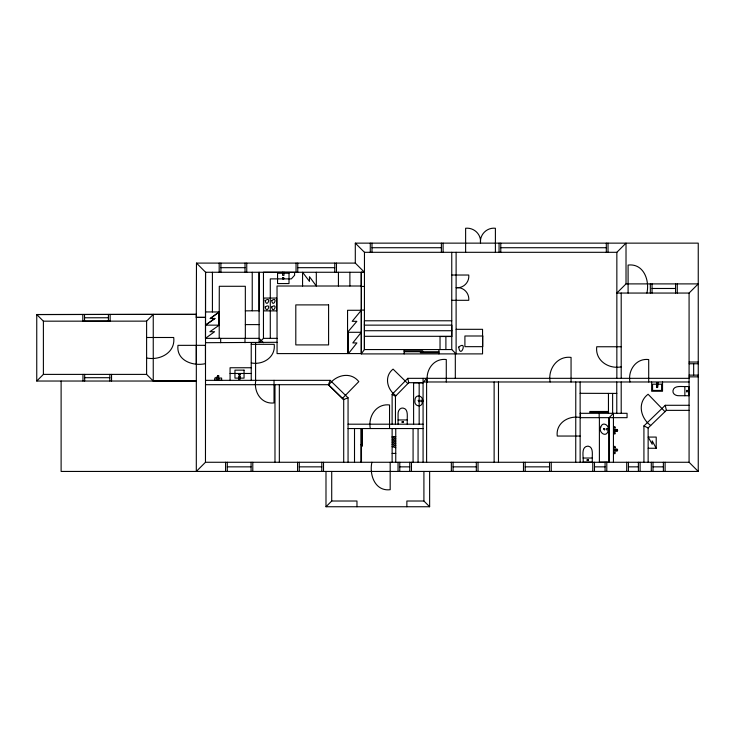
<?xml version="1.0" encoding="UTF-8"?>
<svg xmlns="http://www.w3.org/2000/svg" width="735" height="735" viewBox="0 0 735 735"><rect width="100%" height="100%" fill="white"/><g stroke="black" fill="none" stroke-linecap="round" stroke-linejoin="round"><path stroke-width="1.1" d="M259.097 310.859L259.106 272.253L259.106 342.703L263.461 338.348L263.461 272.253L294.597 272.308L294.597 275.267L291.354 278.877L270.287 278.877L270.287 338.348M355.299 263.093L196.475 263.093L205.607 272.262L364.468 272.262L355.299 263.093L355.299 243.138L364.468 252.307L364.404 349.557L361.289 353.912L482.555 353.893L482.555 329.317L456.141 329.317M196.475 263.093L196.291 317.355L205.451 317.391L196.291 317.391M480.506 243.138C479.532 234.63 486.882 227.28 495.399 228.254L495.399 252.307M348.059 397.8L330.171 380.344L328.398 384.699L343.594 399.574L348.059 397.8L348.059 462.269M423.075 462.269L423.075 382.687L426.603 378.332L426.603 462.269M342.437 398.398L358.809 381.612C350.448 371.074 335.537 375.052 328.765 385.057M392.123 424.196L392.123 394.355L407.806 378.332L689.081 378.332M395.448 424.196L395.448 396.266L408.733 382.687L423.075 382.687M196.337 381.033L153.248 381.033L146.605 374.391L146.605 321.14L153.248 314.369L196.337 314.369L196.309 471.438L205.469 462.269L205.543 272.253L205.469 338.348L259.106 338.348L263.461 342.703M153.248 381.033L153.248 314.369L36.75 314.534L36.75 381.033L43.393 374.391L146.605 374.391M325.991 471.438L325.991 506.746L331.715 501.013L356.971 501.013L356.971 506.746M364.468 252.307L616.849 252.307L626.018 243.138L626.018 283.894L616.849 293.054L689.081 293.054L698.25 283.894L626.018 283.894M643.924 462.269L643.924 425.942L665.267 405.288L689.081 405.288M648.141 462.269L648.141 427.963L666.342 410.36L689.081 410.36M210.256 318.448L219.315 311.851M205.451 338.348L214.574 331.724L209.898 331.724L219.205 325.164L219.287 286.283L245.334 286.283L245.343 338.348M205.589 325.035L214.951 318.448L210.238 318.558L219.223 311.962L205.46 311.943M214.868 318.558L205.478 325.146L219.223 325.146L219.205 338.348M283.37 278.859C284.721 277.83 281.854 277.83 283.205 278.859M456.113 287.67C463.344 288.497 469.582 282.258 468.755 275.028L451.759 275.028M684.855 386.555C681.088 386.683 673.71 385.269 672.938 390.827C672.553 394.125 676.09 395.917 678.956 395.715L688.971 395.715L688.971 386.555L684.855 386.555L684.855 395.715M84.534 317.786L108.422 317.75M355.299 243.138L698.25 243.138L698.25 471.438L61.115 471.438L61.115 381.033M371.993 247.723L441.386 247.723M500.783 247.723L606.311 247.723M220.904 267.678L245.031 267.678M297.758 267.678L334.756 267.678M652.046 288.478L675.557 288.478M451.759 300.303L468.755 300.303C469.49 293.421 463.877 287.155 456.858 287.67M245.334 310.859L259.106 310.767M219.342 313.018L219.342 323.869M196.3 314.369L36.75 314.534L43.393 321.177L146.605 321.14M451.759 320.782L364.413 320.782L364.404 349.557L451.759 349.557L456.113 353.912L456.113 252.307M364.404 324.53L364.422 325.136L451.832 325.136L451.832 336.308L364.422 336.308M245.343 324.604L259.097 324.604M364.422 330.722L451.823 330.722M451.759 336.511L440.035 336.511L440.035 349.557M146.605 337.494L173.708 337.494C175.619 352.671 159.817 360.802 146.605 357.963M263.461 338.348L277.031 338.348M277.031 342.308L205.451 342.703M251.232 344.32L274.192 344.32C275.818 357.228 262.9 365.258 251.232 362.925M621.204 346.755L596.737 346.755C595.001 360.527 608.672 369.328 621.204 366.866M404.149 350.815L422.68 350.815L422.68 351.734M404.149 351.734L438.924 351.734M438.924 352.653L420.392 352.653L420.392 351.734M361.298 353.572L277.067 353.599L277.031 286.016L361.354 286.007L361.354 272.253L361.289 353.912L361.363 272.253L364.468 272.262M689.081 362.033L698.25 362.033M689.081 363.752L698.25 363.752M251.232 367.748L230.064 367.748L230.064 380.344M230.064 373.472L251.232 373.472M689.081 375.135L698.25 375.135M689.081 376.853L698.25 376.853M84.672 377.707L109.827 377.707M205.469 380.344L330.171 380.344M36.75 381.033L196.309 381.033M689.081 381.979L423.075 381.979L423.075 378.332M423.075 382.816L413.603 382.816L413.603 424.196M205.469 384.699L328.398 384.699L343.704 399.638L343.704 462.269M580.135 393.308L616.794 393.418M423.075 400.235L420.797 400.235L420.797 401.613L423.075 401.613M580.135 413.309L627.065 413.309L627.065 417.664L580.135 417.664M580.135 417.517C568.504 415.183 555.623 423.176 557.249 436.048L580.135 436.048M398.076 419.961L407.236 419.961L407.236 424.086M348.059 424.196L423.075 424.196M613.56 427.504L614.956 427.476M348.059 428.551L423.075 428.551M609.049 428.505L606.623 428.505L606.623 429.883L609.049 429.883M613.56 430.048L616.987 429.415L617.685 430.278L616.987 431.298L616.922 429.424L616.95 431.28L613.56 430.664M613.56 433.227L614.956 433.227M392.123 436.581L395.752 436.581L392.123 437.692L395.752 438.804L392.123 439.916L395.752 441.028L392.123 442.139L395.752 443.251L392.123 444.363L395.752 445.474L392.123 446.586L395.752 447.698M360.894 444.73L361.473 444.73L361.473 462.269M648.196 448.258L656.217 448.258L656.217 437.077L648.196 437.077L652.202 444.271L652.202 440.862L656.217 448.258M613.56 449.737L616.987 449.103L617.685 449.967L616.987 450.987L616.922 449.122L616.95 450.978L613.56 450.353M613.56 452.925L614.956 452.925M392.123 453.421L395.752 453.421M583.112 458.034L592.281 458.034L592.272 462.15L583.112 462.15C583.884 457.813 580.338 446.54 588.009 446.117C593.558 446.898 592.144 454.267 592.281 458.034M609.049 462.168L599.392 462.168L599.392 417.664M205.469 462.269L689.081 462.269L698.25 471.438M227.29 466.854L251.076 466.854M299.274 466.854L321.792 466.854M399.776 466.854L409.744 466.854M453.072 466.854L476.317 466.854M525.194 466.854L549.532 466.854M594.477 466.854L605.08 466.854M628.416 466.854L638.384 466.854M653.002 466.854L663.383 466.854M325.991 506.746L429.635 506.746L423.911 501.013L406.868 501.013L406.868 506.746M361.344 286.439L364.459 286.448M361.326 310.078L364.441 310.078M643.924 425.942L648.141 427.963M392.123 394.355L395.448 396.266M395.972 395.724C387.125 389.697 383.753 376.485 393.069 369.117L407.851 383.587M664.973 411.673L648.105 394.245C636.96 402.578 640.525 418.16 650.695 425.491M407.806 378.332L408.733 382.687M665.267 405.288L666.342 410.36M480.506 242.265C481.113 233.996 473.726 227.381 465.623 228.254L465.623 252.307M407.236 419.961C407.107 416.194 408.513 408.825 402.964 408.044C399.665 407.659 397.874 411.196 398.076 414.062L398.076 424.086M196.291 345.34L196.3 363.65M110.14 314.433L110.149 321.076L82.816 321.112L82.807 314.47M108.422 314.433L108.431 321.076M84.525 314.47L84.534 321.112M693.665 363.752L693.665 375.135M689.081 293.054L689.081 462.269M677.275 283.894L677.275 293.054M675.557 283.894L675.557 293.054M665.101 462.269L665.101 471.438M663.383 462.269L663.383 471.438M662.529 381.989L662.529 391.25L651.651 391.25L651.651 381.989M653.002 462.269L653.002 471.438M652.046 283.894L652.046 293.054M651.293 462.269L651.293 471.438M650.328 283.894L650.328 293.054M648.702 381.979L648.702 359.562C636.069 357.973 627.718 370.366 629.932 381.979M646.91 293.054C649.804 280.347 643.639 263.176 628.094 265.078L628.094 293.054M640.102 462.269L640.102 471.438M638.384 462.269L638.384 471.438M628.416 462.269L628.416 471.438M626.707 462.269L626.707 471.438M621.204 293.054L621.204 378.332M621.204 381.979L621.204 413.309M616.849 252.307L616.849 378.332M616.757 381.97L616.794 413.309M615.397 430.048L615.397 430.664M615.397 449.737L615.397 450.353M614.956 430.048L614.956 426.723L613.56 426.723L613.56 433.962L614.956 433.962L614.956 430.664M614.956 449.737L614.956 446.411L613.56 446.411L613.56 453.651L614.956 453.651L614.956 450.353M613.44 462.269L613.44 413.309L609.095 417.664L609.095 462.269M612.622 393.418L612.622 413.309M609.049 417.664L609.049 462.269M608.451 393.418L608.451 413.309M608.029 243.138L608.029 252.307M606.798 462.269L606.798 471.438M606.311 243.138L606.311 252.307M605.08 462.269L605.08 471.438M599.172 413.309L599.172 417.664M594.477 462.269L594.477 471.438M592.759 462.269L592.759 471.438M580.457 413.309L580.457 417.664M580.135 381.97L580.135 462.269M575.781 381.979L575.735 462.269M571.058 381.979L571.058 357.403C557.203 355.657 547.74 369.117 550.129 381.979M551.25 462.269L551.25 471.438M549.532 462.269L549.532 471.438M525.194 462.269L525.194 471.438M523.476 462.269L523.476 471.438M500.783 243.138L500.783 252.307M499.065 243.138L499.065 252.307M498.477 381.979L498.477 462.269M494.131 381.979L494.131 462.269M478.035 462.269L478.035 471.438M476.317 462.269L476.317 471.438M455.314 353.912L455.314 378.332M453.072 462.269L453.072 471.438M451.759 252.307L451.759 349.557M451.345 462.269L451.345 471.438M446.283 381.979L446.283 359.525C433.632 357.927 425.243 370.339 427.467 381.979M445.897 336.511L445.897 349.557M443.104 243.138L443.104 252.307M441.386 243.138L441.386 252.307M438.924 349.557L438.924 353.912M429.635 471.438L429.635 506.746M423.911 471.438L423.911 501.013M419.171 382.816L419.171 424.196M418.068 428.624L418.068 462.269M413.079 428.624L413.079 462.269M411.462 462.269L411.462 471.438M409.744 462.269L409.744 471.438M404.149 349.557L404.149 353.912M399.776 462.269L399.776 471.438M398.048 462.269L398.048 471.438M395.752 428.551L395.752 462.269M392.123 428.551L392.123 462.269M390.184 462.269L390.184 489.703C374.951 491.55 369.08 474.654 371.91 462.269M389.541 428.551L389.541 404.967C376.265 403.285 367.913 416.515 370.302 428.551M371.993 243.138L371.993 252.307M370.275 243.138L370.275 252.307M360.894 428.588L360.894 462.269M354.509 428.588L354.509 462.269M349.888 272.253L349.897 286.007M348.463 332.293L348.463 353.572L356.916 342.933L352.791 342.933L361.298 332.293L347.545 332.293L356.861 321.324L352.184 321.324L361.308 310.28L347.563 310.28L347.545 353.572M338.431 272.253L338.431 286.007M336.474 263.093L336.474 272.262M334.756 263.093L334.756 272.262M331.715 471.438L331.715 501.013M323.51 462.269L323.51 471.438M321.792 462.269L321.792 471.438M316.316 272.262L316.316 286.007L309.472 276.709L309.472 281.376L302.572 272.262L302.572 286.007M299.274 462.269L299.274 471.438M297.758 263.093L297.758 272.262M297.556 462.269L297.556 471.438M296.04 263.093L296.04 272.262M283.976 272.171L283.976 275.377L282.598 275.377L282.598 272.171M279.337 384.699L279.337 462.269M274.982 384.699L274.982 462.269M274.026 380.344L274.026 402.918C261.338 404.516 253.501 391.792 255.808 380.344M255.587 342.703L255.587 380.344M252.794 462.269L252.794 471.438M252.234 272.253L252.234 310.767M251.232 342.703L251.232 380.344M251.076 462.269L251.076 471.438M246.749 263.093L246.749 272.262M245.031 263.093L245.031 272.262M244.985 338.348L244.985 342.703M227.29 462.269L227.29 471.438M225.571 462.269L225.571 471.438M220.904 263.093L220.904 272.262M220.675 338.348L220.675 342.703M219.177 263.093L219.177 272.262M219.085 312.559L219.085 324.548M212.415 272.253L212.415 311.952M111.545 374.391L111.545 381.033M109.827 374.391L109.827 381.033M84.672 374.391L84.672 381.033M82.954 374.391L82.954 381.033M43.393 321.177L43.393 374.391M218.92 378.883C217.385 382.43 213.628 373.334 218.92 378.883M217.67 375.622L217.532 377.827L214.758 378.056L214.758 380.225L221.63 380.225L221.63 378.056L218.883 378.056L218.764 375.622L217.67 375.622M422.423 401.439C422.57 408.32 413.658 406.574 414.944 400.41C414.797 393.528 423.709 395.265 422.423 401.439M600.706 427.145C598.161 432.134 606.026 438.069 608.038 431.243C610.583 426.245 602.718 420.319 600.706 427.145M458.741 347.049C460.386 359.7 468.02 339.735 458.741 347.049M265.262 300.551C266.594 308.746 272.189 295.801 265.262 300.551M265.262 306.964C266.594 315.159 272.189 302.223 265.262 306.964M271.674 300.551C273.007 308.746 278.602 295.801 271.674 300.551M271.674 306.964C273.007 315.159 278.602 302.223 271.674 306.964M418.279 400.354L418.785 401.723L419.253 400.777L418.279 400.354M418.454 400.593L418.739 401.383L418.454 400.593M604.124 428.873C603.775 430.591 605.53 428.579 604.124 428.873M603.94 428.624L604.482 429.993L604.978 429.056L603.94 428.624M656.768 386.628L657.421 387.281L656.768 386.628M282.718 277.839L282.718 278.969L283.857 278.969L283.857 277.839L282.718 277.839M238.93 373.775L238.93 374.905L240.069 374.905L240.069 373.775L238.93 373.775M239.178 374.014L239.821 374.666L239.178 374.014M656.52 386.389L656.52 387.52L657.66 387.52L657.66 386.389L656.52 386.389M289.011 273.245L277.554 273.245L277.554 283.563L289.011 283.563L289.011 273.245M276.571 298.061L263.746 298.061L263.746 310.887L276.571 310.887L276.571 298.061M328.591 304.896L295.801 304.896L295.801 344.908L328.591 344.908L328.591 304.896M482.766 335.996L464.906 335.996L464.906 346.663L482.766 346.663L482.766 335.996M205.451 345.331L177.98 345.349C176.134 360.609 193.057 366.489 205.46 363.65L205.451 345.331M244.048 370.146L234.952 370.146L234.952 378.121L244.048 378.121L244.048 370.146M240.042 376.201L238.673 376.201L238.673 379.407L240.042 379.407L240.042 376.201M657.926 382.76L656.548 382.76L656.548 385.967L657.926 385.967L657.926 382.76M661.619 384.203L652.561 384.203L652.561 390.432L661.619 390.432L661.619 384.203M687.262 390.404L686.563 390.404L686.563 391.865L687.262 391.865L687.262 390.404M608.525 411.481L589.819 411.481L589.819 412.39L608.525 412.39L608.525 411.481M403.386 421.679L401.935 421.679L401.935 422.368L403.386 422.368L403.386 421.679M362.245 428.707L361.675 428.707L361.675 446.246L362.245 446.246L362.245 428.707M614.956 447.174L613.56 447.174L614.956 447.192M588.423 459.742L586.971 459.742L586.971 460.441L588.423 460.441L588.423 459.742"/></g></svg>
